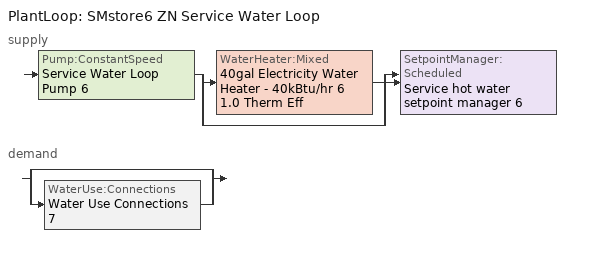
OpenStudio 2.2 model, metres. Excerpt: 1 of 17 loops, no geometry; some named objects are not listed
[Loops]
PlantLoop 'SMstore6 ZN Service Water Loop'
 supply: Pump:ConstantSpeed 'Service Water Loop Pump 6' > split
  | WaterHeater:Mixed '40gal Electricity Water Heater - 40kBtu/hr 6 1.0 Therm Eff'
  | bypass
  join > SetpointManager:Scheduled 'Service hot water setpoint manager 6'
 demand: split
  | bypass
  | WaterUse:Connections 'Water Use Connections 7'
[PlantLoop]
SMstore6 ZN Service Water Loop: Glycol Concentration=0; Maximum Loop Temperature {C}=60; Minimum Loop Temperature {C}=10; Plant Loop Volume {m3}=Autocalculate; Load Distribution Scheme=Optimal
[Sizing:Plant]
SMstore6 ZN Service Water Loop: Loop Type=Heating; Design Loop Exit Temperature {C}=60; Loop Design Temperature Difference {deltaC}=5; Sizing Option=NonCoincident; Zone Timesteps in Averaging Window=1; Coincident Sizing Factor Mode=None
[SetpointManager:Scheduled]
Service hot water setpoint manager 6: Control Variable=Temperature; Schedule=Service Water Loop Temp - 140F 6
[Pump:ConstantSpeed]
Service Water Loop Pump 6: Rated Flow Rate {m3/s}=autosize; Rated Pump Head {Pa}=0.001; Rated Power Consumption {W}=autosize; Motor Efficiency=0.7; Fraction of Motor Inefficiencies to Fluid Stream=0; Pump Control Type=Intermittent
[WaterHeater:Mixed]
40gal Electricity Water Heater - 40kBtu/hr 6 1.0 Therm Eff: Tank Volume {m3}=0.151416; Setpoint Temperature Schedule=Service Water Loop Temp - 140F 6; Deadband Temperature Difference {deltaC}=2; Maximum Temperature Limit {C}=82.2222; Heater Control Type=Cycle; Heater Maximum Capacity {W}=11722.8; Heater Fuel Type=Electricity; Heater Thermal Efficiency=1; Off Cycle Parasitic Fuel Consumption Rate {W}=173; Off Cycle Parasitic Fuel Type=Electricity; Off Cycle Parasitic Heat Fraction to Tank=0.8; On Cycle Parasitic Fuel Consumption Rate {W}=173; On Cycle Parasitic Fuel Type=Electricity; On Cycle Parasitic Heat Fraction to Tank=0; Ambient Temperature Indicator=ThermalZone; Ambient Temperature Schedule=Schedule Ruleset 13; Ambient Temperature Thermal Zone=SMstore6 ZN; Off Cycle Loss Coefficient to Ambient Temperature {W/K}=0.615891; On Cycle Loss Coefficient to Ambient Temperature {W/K}=0.615891; Use Side Effectiveness=1; Source Side Effectiveness=1; Use Side Design Flow Rate {m3/s}=autosize; Source Side Design Flow Rate {m3/s}=autosize; Indirect Water Heating Recovery Time {hr}=1.5
[WaterUse:Connections]
Water Use Connections 7: Water Use Equipment Name 1=Smstore6 Service Water Use 0.03gal/min
[WaterUse:Equipment:Definition]
Main Service Water Use Def 0.03gal/min 6: Peak Flow Rate {m3/s}=1.89271e-06; Target Temperature Schedule=Mixed Water At Faucet Temp - 120F 6; Sensible Fraction Schedule=Fraction Sensible - 0.2 6; Latent Fraction Schedule=Fraction Latent - 0.05 6
[WaterUse:Equipment]
Smstore6 Service Water Use 0.03gal/min: Water Use Equipment Definition=Main Service Water Use Def 0.03gal/min 6; Space=SMstore6; Flow Rate Fraction Schedule=RetailStripmall Type3_SWH_SCH
[Schedule:Ruleset]
RetailStripmall Type3_SWH_SCH: Default Day Schedule=RetailStripmall Type3_SWH_SCH Default; Summer Design Day Schedule=RetailStripmall Type3_SWH_SCH Summer Design Day; Winter Design Day Schedule=RetailStripmall Type3_SWH_SCH Winter Design Day
Service Water Loop Temp - 140F 6: Default Day Schedule=Service Water Loop Temp - 140F Default 6
Schedule Ruleset 13: Default Day Schedule=Schedule Day 91
Fraction Sensible - 0.2 6: Default Day Schedule=Schedule Day 93
Fraction Latent - 0.05 6: Default Day Schedule=Schedule Day 94
Mixed Water At Faucet Temp - 120F 6: Default Day Schedule=Schedule Day 95
[Schedule:Day]
RetailStripmall Type3_SWH_SCH Default: 10, 0, 0, 11, 0, 0.12, 12, 0, 0.29, 13, 0, 0.31, 15, 0, 0.36, 16, 0, 0.34, 17, 0, 0.35, 18, 0, 0.37, 24, 0, 0
RetailStripmall Type3_SWH_SCH Summer Design Day; RetailStripmall Type3_SWH_SCH SmrDsn|Wkdy Day: 9, 0, 0, 10, 0, 0.15, 11, 0, 0.25, 12, 0, 0.41, 13, 0, 0.57, 14, 0, 0.62, 15, 0, 0.61, 16, 0, 0.5, 17, 0, 0.45, 18, 0, 0.46, 19, 0, 0.47, 20, 0, 0.42, 21, 0, 0.34, 24, 0, 0
RetailStripmall Type3_SWH_SCH Winter Design Day; RetailStripmall Type3_SWH_SCH WntrDsn|Sat Day: 9, 0, 0, 10, 0, 0.2, 11, 0, 0.27, 12, 0, 0.42, 13, 0, 0.54, 14, 0, 0.59, 15, 0, 0.6, 16, 0, 0.49, 17, 0, 0.48, 18, 0, 0.47, 19, 0, 0.46, 24, 0, 0
Service Water Loop Temp - 140F Default 6: 24, 0, 60
Schedule Day 91: 24, 0, 22
Schedule Day 93: 24, 0, 0.2
Schedule Day 94: 24, 0, 0.05
Schedule Day 95: 24, 0, 48.8889
[Schedule:Rule] Schedule Ruleset=RetailStripmall Type3_SWH_SCH; Date Specification Type=DateRange; Start Month=1; Start Day=1; End Month=12; End Day=31
Name | Rule Order | Day Schedule | Apply Monday | Apply Tuesday | Apply Wednesday | Apply Thursday | Apply Friday | Apply Saturday
Schedule Rule 52 | 1 | RetailStripmall Type3_SWH_SCH SmrDsn|Wkdy Day | Yes | Yes | Yes | Yes | Yes
Schedule Rule 53 | 0 | RetailStripmall Type3_SWH_SCH WntrDsn|Sat Day |  |  |  |  |  | Yes
